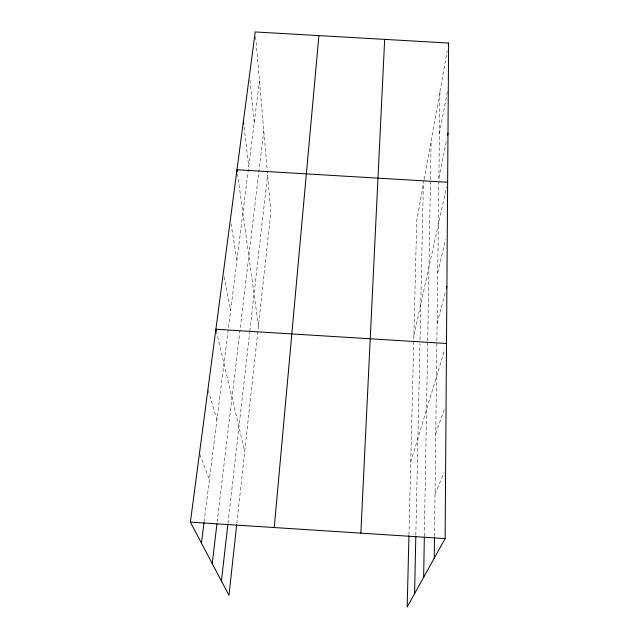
<?xml version="1.0" encoding="UTF-8"?>
<svg xmlns="http://www.w3.org/2000/svg" width="639" height="639" viewBox="0 0 639 639"><rect width="100%" height="100%" fill="white"/><g stroke="black" fill="none" stroke-linecap="round" stroke-linejoin="round"><path stroke-width="0.48" stroke-dasharray="3.19 2.4" d="M434.504 536.48L439.951 91.401M424.352 536.025L427.691 341.833M427.707 340.843L430.462 180.597M430.478 179.623L431.149 140.484M415.829 535.226L419.919 343.854M420.007 339.892L423.33 184.104M408.968 534.683L416.716 220.99L424.016 180.278M236.821 523.565L270.864 212.244L267.278 170.972M228.019 523.101L249.705 332.344M249.817 331.361L267.613 174.846M217.172 521.943L263.771 130.636M204.145 521.608L259.458 80.913M424.184 179.327L447.228 50.793M439.432 133.463L447.388 91.704M438.897 177.786L446.405 140.939M413.888 335.443L446.581 187.083M437.739 272.502L445.655 239.593M437.116 323.166L445.647 291.16M410.765 461.957L444.784 349.206M435.766 433.625L444.784 407.938M435.023 493.995L444.105 472.7M199.815 454.433L209.416 479.569M208.218 390.301L216.917 419.823M216.341 331.162L244.713 451.406M224.097 276.695L230.647 310.466M230.991 223.626L236.941 260.305M237.516 173.68L258.436 325.85M244.098 127.081L248.715 166.491M249.969 80.234L254.226 122.584M255.632 36.846L267.198 169.998"/><path stroke-width="0.96" d="M408.944 535.666L407.179 607.05L445.127 538.581L448.618 43.053L255.201 31.95L190.382 522.127L228.97 595.356L236.71 524.547M434.24 558.222L434.496 537.471M423.641 577.344L424.336 537.008M414.583 593.687L415.813 536.225M360.851 533.142L384.67 39.386M274.243 527.542L318.909 35.608M221.429 581.051L227.907 524.092M212.22 563.566L216.941 523.932M201.445 543.118L204.017 522.59M448.274 44.986L448.618 43.053M447.588 135.125L447.987 133.184M446.405 288.341L446.901 286.456M447.635 182.283L236.981 169.766L237.245 171.723M446.501 343.494L215.886 329.253L216.341 331.162M190.382 522.127L445.127 538.581M243.403 121.17L243.755 124.126"/></g></svg>
